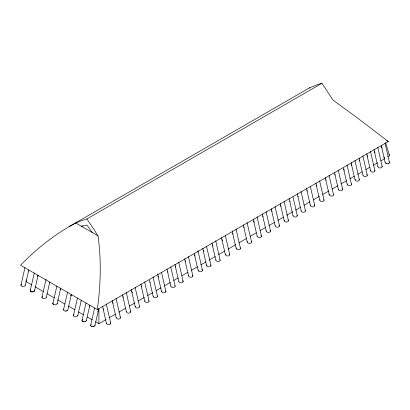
<?xml version="1.0" encoding="UTF-8"?>
<svg xmlns="http://www.w3.org/2000/svg" width="410" height="410" viewBox="0 0 410 410"><rect width="100%" height="100%" fill="white"/><g stroke="black" fill="none" stroke-linecap="round" stroke-linejoin="round"><path stroke-width="0.61" d="M97.313 309.56C100.67 285.35 101.419 260.668 98.103 236.406L94.607 230.389L86.889 218.966L79.166 221.477L75.286 223.235C54.848 234.064 36.664 248.752 20.5 265.214L97.313 309.56L388.326 141.547L358.314 118.618L333.063 100.137L321.937 83.261L318.022 84.383L309.811 87.678L69.07 226.668M106.303 303.974L110.777 323.449C110.346 325.304 106.344 325.084 106.472 323.07M116.05 298.347L120.525 317.822C120.094 319.677 116.091 319.457 116.22 317.442M126.285 292.438L130.754 311.913C130.324 313.768 126.321 313.547 126.454 311.533M135.115 287.338L139.584 306.818C139.236 308.848 134.429 308.284 135.49 306.132M144.633 281.844L149.107 301.319C148.758 303.349 143.946 302.785 145.012 300.638M153.038 276.991L157.512 296.466C157.081 298.321 153.079 298.101 153.207 296.087M161.443 272.137L165.917 291.612C165.568 293.647 160.756 293.083 161.822 290.931M170.709 266.787L175.183 286.267C174.752 288.117 170.75 287.902 170.878 285.883M178.719 262.164L183.193 281.639C182.763 283.494 178.76 283.274 178.893 281.26M188.426 256.563L192.9 276.038C192.551 278.067 187.739 277.503 188.8 275.356M198.015 251.022L202.489 270.503C202.058 272.353 198.056 272.132 198.184 270.118M206.512 246.118L210.986 265.593C210.637 267.627 205.825 267.064 206.886 264.911M215.721 240.798L220.196 260.278C219.765 262.128 215.762 261.913 215.891 259.894M225.29 235.273L229.764 254.753C229.415 256.783 224.603 256.219 225.669 254.072M236.037 229.072L240.511 248.547C240.163 250.582 235.35 250.018 236.411 247.865M247.117 222.676L251.591 242.151C251.243 244.181 246.43 243.617 247.496 241.469M257.075 216.926L261.544 236.406C261.114 238.256 257.111 238.036 257.244 236.022M266.095 211.719L270.569 231.194C270.139 233.049 266.136 232.829 266.264 230.815M275.048 206.548L279.523 226.023C279.092 227.878 275.089 227.658 275.218 225.643M284.058 201.346L288.527 220.826C288.179 222.855 283.371 222.292 284.432 220.144M292.991 196.882L297.322 215.747C296.891 217.602 292.889 217.382 293.022 215.368M301.032 191.547L305.506 211.022C305.076 212.877 301.073 212.657 301.201 210.643M310.303 186.196L314.772 205.671C314.424 207.706 309.617 207.137 310.678 204.99M319.615 180.82L324.09 200.295C323.741 202.33 318.929 201.761 319.99 199.614M329.087 175.352L333.561 194.827C333.212 196.856 328.4 196.293 329.461 194.145M338.24 170.068L342.714 189.543C342.283 191.398 338.281 191.178 338.409 189.164M347.034 164.989L351.508 184.464C351.16 186.499 346.347 185.935 347.408 183.782M354.911 160.438L359.385 179.918C359.037 181.948 354.225 181.384 355.291 179.237M362.855 155.856L367.329 175.331C366.899 177.181 362.896 176.966 363.024 174.952M370.491 151.444L374.965 170.924C374.617 172.953 369.805 172.39 370.865 170.242M377.759 147.251L382.233 166.726C381.802 168.582 377.8 168.361 377.928 166.347M388.449 163.605C387.332 163.99 384.98 163.733 385.195 162.15M385.016 143.059L389.49 162.534L388.885 163.421M98.461 310.226L98.692 309.125M28.105 271.148L28.782 269.995L25.287 285.222C24.754 286.918 21.412 287.041 20.92 285.278L24.974 267.627M34.276 272.998L30.222 290.649L30.535 291.305M49.466 282.885L49.779 282.116L46.284 297.347C45.751 299.039 42.409 299.162 41.917 297.404L46.11 279.143M56.882 286.052L52.828 303.702L53.105 304.333M53.433 304.584L55.54 304.891L57.113 303.979L60.69 288.414M65.636 311.098L64.098 310.744L63.494 309.863L67.558 292.212M71.366 294.58L67.783 310.134L66.733 310.913L65.631 311.093M77.792 315.541C77.27 317.232 73.918 317.355 73.431 315.597L77.49 297.947M82.282 321.179L81.995 320.543L86.049 302.893M91.65 326.585L90.589 325.504L94.643 307.854M20.92 285.278L21.007 284.95M41.917 297.404L42.589 296.502M52.91 303.374L52.828 303.702L53.156 303.072M63.504 309.863L63.822 309.232M73.436 315.597L73.518 315.269M82.015 320.553L82.687 319.651M85.229 321.589L86.295 320.825L89.857 305.255L89.18 306.408M86.295 320.825L86.3 320.159M90.6 325.509L91.276 324.612M92.721 326.734L93.834 326.56L94.879 325.781L98.451 310.216L97.775 311.369M94.879 325.781L94.894 325.12M80.985 301.078L81.293 300.31L77.797 315.541L77.731 315.213M30.54 290.019L30.222 290.649L30.586 290.044M37.407 276.519L38.084 275.366L34.548 290.946L33.912 291.495M60.014 289.568L60.388 289.188M309.145 88.237L309.811 87.678M197.272 251.299L197.61 251.043M21.238 284.648L21.592 284.381M34.317 291.254L32.923 291.833M73.744 314.962L74.107 314.701M86.889 218.966L321.937 83.261M82.605 225.766L81.585 226.356L86.889 225.059L92.194 232.48M95.602 321.783L98.907 323.69L106.108 319.534M109.429 317.612L115.523 314.096M118.849 312.174L125.496 308.335M129.375 306.096L134.916 302.898M138.237 300.981L144.33 297.46M147.656 295.543L152.643 292.663M155.969 290.746L160.951 287.866M164.277 285.949L170.37 282.428M173.696 280.512L178.124 277.949M182.004 275.71L188.098 272.194M191.424 270.277L197.517 266.756M200.838 264.839L205.825 261.959M209.151 260.037L215.245 256.522M218.566 254.6L224.665 251.084M227.986 249.167L235.74 244.688M239.066 242.766L246.82 238.292M250.146 236.37L256.24 232.854M260.119 230.615L265.659 227.417M268.981 225.495L274.521 222.297M277.847 220.38L283.387 217.182M286.708 215.26L292.801 211.744M295.574 210.145L300.561 207.265M303.882 205.343L309.975 201.828M313.301 199.911L319.395 196.39M322.721 194.473L328.815 190.952M332.136 189.036L337.676 185.838M341.002 183.916L346.542 180.718M349.863 178.801L354.296 176.238M357.622 174.322L362.056 171.764M365.93 169.525L369.81 167.285M373.136 165.363L377.564 162.806M380.89 160.889L384.211 158.967L384.211 157.102M66.727 310.908L67.189 310.703M388.439 163.616L388.895 163.416M387.834 156.646L388.829 156.302L389.5 155.405L385.564 142.68M33.502 291.725L32.359 291.884M85.244 321.604L84.132 321.773M93.29 326.683L93.823 326.555M31.795 291.848L32.4 291.91M83.568 321.737L84.147 321.783M92.737 326.739L91.64 326.58M31.273 291.73L31.836 291.874M83.045 321.619L83.584 321.747M386.256 163.585L386.789 163.718M30.827 291.536L31.319 291.756M82.6 321.425L83.066 321.63M386.671 140.589L388.326 141.547M75.763 222.994L98.016 235.842M31.713 284.899L26.204 281.716L26.204 279.851M35.019 286.805L43.281 291.577M47.135 293.801L54.294 297.932M57.6 299.843L64.759 303.974M68.613 306.198L74.671 309.699M78.525 311.923L83.486 314.788M87.34 317.012L92.296 319.872M366.653 174.434L367.329 175.331M342.037 188.646L342.714 189.543M314.101 204.774L314.772 205.671M287.856 219.924L288.527 220.826M278.851 225.126L279.523 226.023M269.898 230.297L270.252 230.558M260.873 235.504L261.544 236.406M201.817 269.601L202.171 269.867M182.522 280.742L183.193 281.639M130.083 311.016L130.441 311.282M119.848 316.925L120.207 317.186M388.895 154.524L389.438 155.083M82.266 321.168L82.62 321.435M53.095 304.328L53.443 304.589M30.489 291.279L30.873 291.561M375.047 152.592L374.371 151.444L374.028 149.445M344.318 170.334L343.406 168.085M316.899 186.166L316.223 185.012L315.885 183.014M297.957 196.508L298.321 196.892M289.773 201.228L290.136 201.617M254.359 222.271L253.682 221.118L253.344 219.124M222.579 240.619L221.902 239.471L221.559 237.472M213.01 246.143L212.334 244.995L211.99 242.997M167.634 271.748L167.998 272.132M149.963 281.952L150.326 282.336M132.399 292.684L131.723 291.531L131.385 289.537M103.228 308.93L103.592 309.314M389.182 161.899L389.49 162.534M381.915 166.091L382.233 166.726M374.648 170.288L374.965 170.924M359.068 179.283L359.385 179.918M351.191 183.834L351.508 184.464M333.243 194.191L333.561 194.827M323.772 199.66L324.09 200.295M305.189 210.391L305.506 211.022M297.009 215.117L297.322 215.747M251.274 241.516L251.591 242.151M240.193 247.917L240.511 248.547M229.446 254.118L229.764 254.753M219.878 259.643L220.196 260.278M210.668 264.962L210.986 265.593M192.582 275.402L192.9 276.038M174.865 285.632L175.183 286.267M165.599 290.982L165.917 291.612M157.194 295.835L157.512 296.466M148.789 300.684L149.107 301.319M139.272 306.183L139.584 306.818M110.459 322.813L110.777 323.449M34.322 289.967L34.573 290.295M381.941 148.02L381.397 146.15M366.76 153.642L367.411 156.405M359.124 158.05L359.78 160.812M351.18 162.637L351.836 165.399M334.509 172.261L335.16 175.024M325.356 177.545L326.011 180.308M306.572 188.39L307.223 191.152M280.327 203.544L280.978 206.307M271.323 208.746L271.973 211.509M262.364 213.912L263.02 216.675M243.386 224.87L244.042 227.632M232.255 230.82L232.957 234.033M202.781 248.316L203.437 251.079M194.284 253.221L194.94 255.983M184.695 258.756L185.351 261.518M174.993 264.358L175.644 267.12M157.665 273.885L158.368 277.098M140.907 284.038L141.558 286.8M122.554 294.636L123.205 297.399M112.319 300.54L112.975 303.303M270.482 230.866L270.569 231.194M202.402 270.175L202.489 270.503M130.667 311.59L130.754 311.913M120.437 317.494L120.525 317.822M385.123 162.478L381.295 145.253M374.371 151.444L377.866 166.67M367.099 155.641L370.599 170.867M359.467 160.049L362.963 175.275M351.524 164.63L355.019 179.862M343.641 169.181L347.142 184.408M334.847 174.26L338.347 189.487M325.699 179.544L329.194 194.77M316.223 185.012L319.723 200.239M306.911 190.389L310.411 205.615M301.14 210.965L297.301 193.745M292.96 215.691L289.122 198.466M280.665 205.543L284.166 220.77M271.661 210.74L275.156 225.966M262.707 215.911L266.203 231.137M253.682 221.118L257.183 236.35M243.73 226.868L247.225 242.095M232.644 233.264L236.145 248.491M221.902 239.471L225.397 254.697M212.334 244.995L215.829 260.222M203.124 250.31L206.619 265.536M194.627 255.215L198.122 270.446M185.038 260.755L188.533 275.981M175.331 266.356L178.832 281.583M170.816 286.211L166.978 268.986M158.055 276.33L161.55 291.556M153.145 296.409L149.409 280.086M141.245 286.036L144.74 301.263M131.723 291.531L135.223 306.762M122.892 296.63L126.393 311.856M112.663 302.539L116.158 317.765M106.41 323.393L102.577 306.167M57.128 303.318L57.2 303.651M46.222 297.019L46.284 297.347M34.527 290.27L34.635 290.618M25.225 284.899L25.287 285.222M98.907 308.756L98.907 323.69M71.048 295.343L70.684 295.728L71.053 295.349"/></g></svg>
